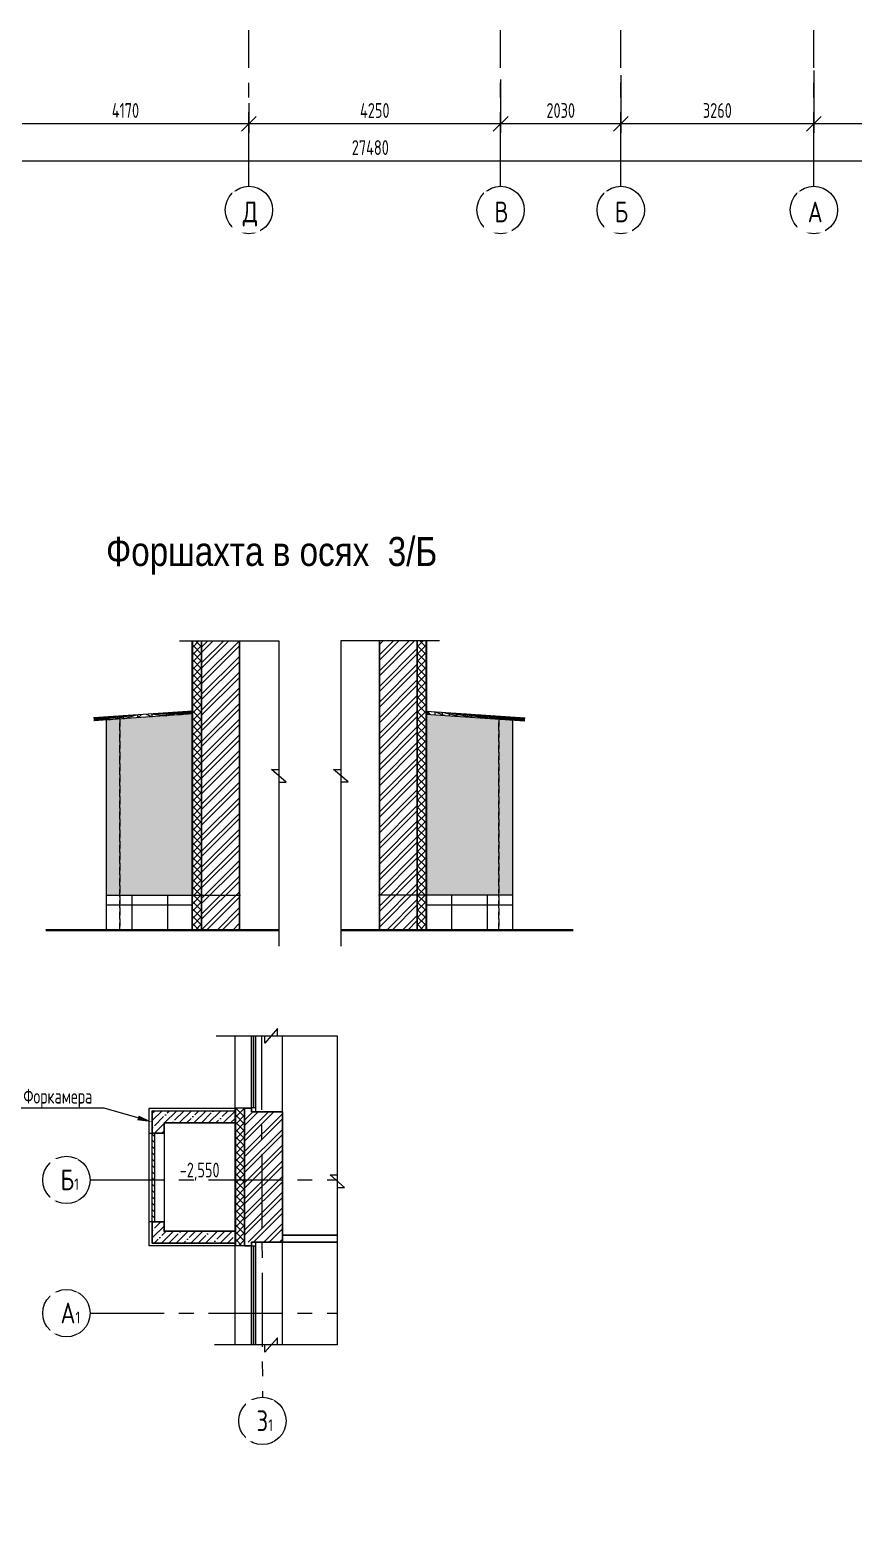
# Model space of a CAD drawing. Header units: millimetres. Extents: x -136099598 to 9192475, y 0 to 779331.
# Drawn here: x -50324 to -36411, y 255206 to 280576 of the extents above; entities that cross this region are included whole.
import ezdxf
from ezdxf import colors
from ezdxf.entities.mleader import LeaderData, LeaderLine
from ezdxf.math import Vec2, Vec3

# ---------------------------------------------------------------- set-up
doc = ezdxf.new("R2010")
doc.units = ezdxf.units.MM
doc.header["$MEASUREMENT"] = 0
doc.linetypes.add('01_base$0$DASHED2', pattern=[0.375, 0.25, -0.125])
doc.linetypes.add('CENTER', pattern=[2, 1.25, -0.25, 0.25, -0.25])
doc.layers.get('0').update_dxf_attribs({"color": 250, "lineweight": 9})
doc.layers.get('Defpoints').update_dxf_attribs({"color": 8})
for name, color, linetype, lineweight in [('_0', 250, 'Continuous', 9), ('_Фасад', 7, 'Continuous', 9), ('АР_МосжилНии_Стены', 202, 'Continuous', 30), ('АР_Навесной фасад', 5, 'Continuous', 5), ('АР_Оси', 193, 'Continuous', 9), ('АР_Оси размеры', 164, 'Continuous', 9), ('АР_Отметки', 250, 'Continuous', 15), ('АР_Перегородки газоблок', 174, 'Continuous', 30), ('АР_Сущ Несущая стена', 202, 'Continuous', 30), ('АР_Утеплитель', 250, 'Continuous', 9), ('АР_Штриховка кирпич', 250, 'Continuous', 9), ('АР_Штриховка монолит', 250, 'Continuous', 9), ('пунктир', 251, 'Continuous', 13), ('фасады', 7, 'Continuous', 9)]:
    doc.layers.add(name, color=color, linetype=linetype, lineweight=lineweight)
doc.layers.add('RAL 7016', color=7, linetype='Continuous', lineweight=0, true_color=0x383e42)
doc.layers.add('RAL 90 10', color=7, linetype='Continuous', lineweight=0, true_color=0xf1ece1)
doc.layers.add('АР_новое окно', color=160, linetype='Continuous')
doc.styles.add('Arial', font='ARIALN.TTF')
doc.styles.add('ISOCPEUR', font='isocpeur.ttf', dxfattribs={"width": 0.7})
doc.styles.add('ГОСТ 2.304', font='isocpeur.ttf', dxfattribs={"width": 0.7})
doc.dimstyles.new('СПДС', dxfattribs={"dimscale": 100, "dimtxt": 2.5, "dimasz": 2.5, "dimexe": 1.5, "dimexo": 0, "dimgap": 1, "dimtad": 1, "dimdec": 0, "dimrnd": 1, "dimtxsty": 'ГОСТ 2.304', "dimblk": 'OBLIQUE', "dimcen": 2.5, "dimdle": 1.5, "dimadec": 0, "dimazin": 2, "dimtfac": 0.75, "dimtdec": 0, "dimtmove": 1, "dimatfit": 3, "dimfxl": 1, "dimtolj": 1, "dimarcsym": 1})
pattern_1 = [(90, (0, 0), (-600, 1.13686837721616e-13), []), (180, (0, 0), (-1.70530256582424e-13, -600), [])]

# ---------------------------------------------------------------- blocks, each defined once
blk = doc.blocks.new('_Oblique')
at = {"color": 0, "linetype": 'ByBlock', "lineweight": -2}
blk.add_line((-0.5, -0.5), (0.5, 0.5), dxfattribs=at)
blk = doc.blocks.new('*D326')
at = {"layer": 'Defpoints', "color": 0, "ltscale": 100, "transparency": 16777216}
for p in [(-30837.72725063562, 280426.0702547519), (-37087.72725063562, 279891.0155643389), (-37087.72725063562, 278992.3558103014)]:
    blk.add_point(p, dxfattribs=at)
at = {"layer": 'АР_Оси размеры', "color": 0, "lineweight": -2, "ltscale": 100, "transparency": 16777216}
for p, q in [((-30837.72725063562, 280426.0702547519), (-30837.72725063562, 278842.3558103014)), ((-37087.72725063562, 279891.0155643389), (-37087.72725063562, 278842.3558103014)), ((-30687.72725063562, 278992.3558103014), (-37237.72725063562, 278992.3558103014))]:
    blk.add_line(p, q, dxfattribs=at)
at = {"layer": 'АР_Оси размеры', "color": 0, "lineweight": -2, "ltscale": 100, "transparency": 16777216, "xscale": 250, "yscale": 250, "zscale": 250, "rotation": 180}
blk.add_blockref('_Oblique', (-37087.72725063562, 278992.3558103014), dxfattribs=at)
at = {"layer": 'АР_Оси размеры', "color": 0, "lineweight": -2, "ltscale": 100, "transparency": 16777216, "xscale": 250, "yscale": 250, "zscale": 250}
blk.add_blockref('_Oblique', (-30837.72725063562, 278992.3558103014), dxfattribs=at)
at = {"layer": 'АР_Оси размеры', "color": 0, "ltscale": 100, "transparency": 16777216, "insert": (-33962.72725063562, 279217.3558103014), "char_height": 250, "attachment_point": 5, "style": 'ГОСТ 2.304'}
blk.add_mtext('\\A1;6250', dxfattribs=at)
blk = doc.blocks.new('*D327')
at = {"layer": 'Defpoints', "color": 0, "ltscale": 100, "transparency": 16777216}
for p in [(-37087.72725063562, 279891.0155643389), (-40347.72725063562, 279813.7731570292), (-40347.72725063562, 278992.3558103018)]:
    blk.add_point(p, dxfattribs=at)
at = {"layer": 'АР_Оси размеры', "color": 0, "lineweight": -2, "ltscale": 100, "transparency": 16777216}
for p, q in [((-37087.72725063562, 279891.0155643389), (-37087.72725063562, 278842.3558103018)), ((-40347.72725063562, 279813.7731570292), (-40347.72725063562, 278842.3558103018)), ((-36937.72725063562, 278992.3558103018), (-40497.72725063562, 278992.3558103018))]:
    blk.add_line(p, q, dxfattribs=at)
at = {"layer": 'АР_Оси размеры', "color": 0, "lineweight": -2, "ltscale": 100, "transparency": 16777216, "xscale": 250, "yscale": 250, "zscale": 250, "rotation": 180}
blk.add_blockref('_Oblique', (-40347.72725063562, 278992.3558103018), dxfattribs=at)
at = {"layer": 'АР_Оси размеры', "color": 0, "lineweight": -2, "ltscale": 100, "transparency": 16777216, "xscale": 250, "yscale": 250, "zscale": 250}
blk.add_blockref('_Oblique', (-37087.72725063562, 278992.3558103018), dxfattribs=at)
at = {"layer": 'АР_Оси размеры', "color": 0, "ltscale": 100, "transparency": 16777216, "insert": (-38717.72725063562, 279217.3558103018), "char_height": 250, "attachment_point": 5, "style": 'ГОСТ 2.304'}
blk.add_mtext('\\A1;3260', dxfattribs=at)
blk = doc.blocks.new('*D328')
at = {"layer": 'Defpoints', "color": 0, "ltscale": 100, "transparency": 16777216}
for p in [(-42377.72725063562, 279740.2209328614), (-40347.72725063562, 279813.7731570292), (-42377.72725063562, 278992.3558103023)]:
    blk.add_point(p, dxfattribs=at)
at = {"layer": 'АР_Оси размеры', "color": 0, "lineweight": -2, "ltscale": 100, "transparency": 16777216}
for p, q in [((-42377.72725063562, 279740.2209328614), (-42377.72725063562, 278842.3558103023)), ((-40347.72725063562, 279813.7731570292), (-40347.72725063562, 278842.3558103023)), ((-40197.72725063562, 278992.3558103023), (-42527.72725063562, 278992.3558103023))]:
    blk.add_line(p, q, dxfattribs=at)
at = {"layer": 'АР_Оси размеры', "color": 0, "lineweight": -2, "ltscale": 100, "transparency": 16777216, "xscale": 250, "yscale": 250, "zscale": 250, "rotation": 180}
blk.add_blockref('_Oblique', (-42377.72725063562, 278992.3558103023), dxfattribs=at)
at = {"layer": 'АР_Оси размеры', "color": 0, "lineweight": -2, "ltscale": 100, "transparency": 16777216, "xscale": 250, "yscale": 250, "zscale": 250}
blk.add_blockref('_Oblique', (-40347.72725063562, 278992.3558103023), dxfattribs=at)
at = {"layer": 'АР_Оси размеры', "color": 0, "ltscale": 100, "transparency": 16777216, "insert": (-41362.72725063562, 279217.3558103023), "char_height": 250, "attachment_point": 5, "style": 'ГОСТ 2.304'}
blk.add_mtext('\\A1;2030', dxfattribs=at)
blk = doc.blocks.new('*D329')
at = {"layer": 'Defpoints', "color": 0, "ltscale": 100, "transparency": 16777216}
for p in [(-42377.72725063562, 279740.2209328614), (-46627.72725063562, 279342.1909824569), (-46627.72725063562, 278992.3558103028)]:
    blk.add_point(p, dxfattribs=at)
at = {"layer": 'АР_Оси размеры', "color": 0, "lineweight": -2, "ltscale": 100, "transparency": 16777216}
for p, q in [((-42377.72725063562, 279740.2209328614), (-42377.72725063562, 278842.3558103028)), ((-46627.72725063562, 279342.1909824569), (-46627.72725063562, 278842.3558103028)), ((-42227.72725063562, 278992.3558103028), (-46777.72725063562, 278992.3558103028))]:
    blk.add_line(p, q, dxfattribs=at)
at = {"layer": 'АР_Оси размеры', "color": 0, "lineweight": -2, "ltscale": 100, "transparency": 16777216, "xscale": 250, "yscale": 250, "zscale": 250, "rotation": 180}
blk.add_blockref('_Oblique', (-46627.72725063562, 278992.3558103028), dxfattribs=at)
at = {"layer": 'АР_Оси размеры', "color": 0, "lineweight": -2, "ltscale": 100, "transparency": 16777216, "xscale": 250, "yscale": 250, "zscale": 250}
blk.add_blockref('_Oblique', (-42377.72725063562, 278992.3558103028), dxfattribs=at)
at = {"layer": 'АР_Оси размеры', "color": 0, "ltscale": 100, "transparency": 16777216, "insert": (-44502.72725063562, 279217.3558103028), "char_height": 250, "attachment_point": 5, "style": 'ГОСТ 2.304'}
blk.add_mtext('\\A1;4250', dxfattribs=at)
blk = doc.blocks.new('*D330')
at = {"layer": 'Defpoints', "color": 0, "ltscale": 100, "transparency": 16777216}
for p in [(-50797.72725063562, 279810.1792710588), (-46627.72725063562, 279342.1909824569), (-50797.72725063562, 278992.3558103032)]:
    blk.add_point(p, dxfattribs=at)
at = {"layer": 'АР_Оси размеры', "color": 0, "lineweight": -2, "ltscale": 100, "transparency": 16777216}
for p, q in [((-50797.72725063562, 279810.1792710588), (-50797.72725063562, 278842.3558103032)), ((-46627.72725063562, 279342.1909824569), (-46627.72725063562, 278842.3558103032)), ((-46477.72725063562, 278992.3558103032), (-50947.72725063562, 278992.3558103032))]:
    blk.add_line(p, q, dxfattribs=at)
at = {"layer": 'АР_Оси размеры', "color": 0, "lineweight": -2, "ltscale": 100, "transparency": 16777216, "xscale": 250, "yscale": 250, "zscale": 250, "rotation": 180}
blk.add_blockref('_Oblique', (-50797.72725063562, 278992.3558103032), dxfattribs=at)
at = {"layer": 'АР_Оси размеры', "color": 0, "lineweight": -2, "ltscale": 100, "transparency": 16777216, "xscale": 250, "yscale": 250, "zscale": 250}
blk.add_blockref('_Oblique', (-46627.72725063562, 278992.3558103032), dxfattribs=at)
at = {"layer": 'АР_Оси размеры', "color": 0, "ltscale": 100, "transparency": 16777216, "insert": (-48712.72725063562, 279217.3558103032), "char_height": 250, "attachment_point": 5, "style": 'ГОСТ 2.304'}
blk.add_mtext('\\A1;4170', dxfattribs=at)
blk = doc.blocks.new('*D347')
at = {"layer": 'Defpoints', "color": 0, "ltscale": 100, "transparency": 16777216}
for p in [(-58317.72725063562, 278842.3558103042), (-30837.72725063562, 278986.1871744088), (-30837.72725063562, 278365.6247463241)]:
    blk.add_point(p, dxfattribs=at)
at = {"layer": 'АР_Оси размеры', "color": 0, "lineweight": -2, "ltscale": 100, "transparency": 16777216}
for p, q in [((-58317.72725063562, 278842.3558103042), (-58317.72725063562, 278215.6247463241)), ((-30837.72725063562, 278986.1871744088), (-30837.72725063562, 278215.6247463241)), ((-58467.72725063562, 278365.6247463241), (-30687.72725063562, 278365.6247463241))]:
    blk.add_line(p, q, dxfattribs=at)
at = {"layer": 'АР_Оси размеры', "color": 0, "lineweight": -2, "ltscale": 100, "transparency": 16777216, "xscale": 250, "yscale": 250, "zscale": 250, "rotation": 180}
blk.add_blockref('_Oblique', (-58317.72725063562, 278365.6247463241), dxfattribs=at)
at = {"layer": 'АР_Оси размеры', "color": 0, "lineweight": -2, "ltscale": 100, "transparency": 16777216, "xscale": 250, "yscale": 250, "zscale": 250}
blk.add_blockref('_Oblique', (-30837.72725063562, 278365.6247463241), dxfattribs=at)
at = {"layer": 'АР_Оси размеры', "color": 0, "ltscale": 100, "transparency": 16777216, "insert": (-44577.72725063562, 278590.6247463241), "char_height": 250, "attachment_point": 5, "style": 'ГОСТ 2.304'}
blk.add_mtext('\\A1;27480', dxfattribs=at)
blk = doc.blocks.new('_DotSmall')
at = {"color": 0, "linetype": 'ByBlock', "const_width": 0.5}
blk.add_lwpolyline([(-0.0625, 0, 1), (0.0625, 0, 1)], format="xyb", close=True, dxfattribs=at)

msp = doc.modelspace()

# ---------------------------------------------------------------- hatches: boundary and pattern name
at = {"layer": 'RAL 7016', "ltscale": 100, "true_color": 0x000000, "transparency": 33554687}
h = msp.add_hatch(dxfattribs=at)
h.set_pattern_fill('ANSI32', color=18, scale=400, angle=45)
h.set_pattern_definition([(90, (8363925859.676075, 936316063.1594977), (-150, 0), []), (90, (8363925909.676075, 936316113.1594976), (-150, 0), [])])
h.paths.add_polyline_path([(-47577.96207852136, 269072.8980958609), (-49247.52523517527, 268959.7259657096), (-49246.48836034509, 268909.6815106519), (-47577.43293021662, 269022.81922432)])
h = msp.add_hatch(dxfattribs=at)
h.set_pattern_fill('ANSI32', color=18, scale=400, angle=45)
h.set_pattern_definition([(90, (8363923954.98949, 936316062.527486), (-150, 0), []), (90, (8363924004.98949, 936316112.5274858), (-150, 0), [])])
h.paths.add_polyline_path([(-43635.16311083524, 269072.2660841148), (-41965.59995418134, 268959.0939539635), (-41966.63682901151, 268909.0494989059), (-43635.69225913999, 269022.1872125739)])
at = {"layer": 'RAL 90 10', "ltscale": 100, "transparency": 33554687}
h = msp.add_hatch(color=256, dxfattribs=at)
h.dxf.hatch_style = 1
h.paths.add_polyline_path([(-47587.41811365751, 269022.1423739262), (-49038.98821542637, 268923.7470063558), (-49037.25895650248, 265962.1940061495), (-47587.41811365751, 265961.6820717427)])
h = msp.add_hatch(color=256, dxfattribs=at)
h.dxf.hatch_style = 1
h.paths.add_polyline_path([(-43617.55892295364, 269020.9580357831), (-42175.67226175204, 268923.2190648226), (-42175.41257392934, 265962.1244046942), (-43625.16311083524, 265961.6820717427)])
at = {"layer": 'АР_Утеплитель', "ltscale": 100}
h = msp.add_hatch(dxfattribs=at)
h.set_pattern_fill('ANSI37', color=256, scale=700)
h.set_pattern_definition([(45, (-1023467.389892467, 301166.3215157739), (-61.87184335382291, 61.87184335382291), []), (135, (-1023467.389892467, 301166.3215157739), (-61.87184335382291, -61.8718433538229), [])])
h.paths.add_polyline_path([(-47427.41811365797, 265739.1766042225), (-47577.41811365739, 265739.1766042225), (-47577.41811365739, 265374.1766042268), (-47427.41811365815, 265374.1766042259)])
h.paths.add_polyline_path([(-47427.41811365704, 267089.1766042225), (-47577.41811365762, 267089.1766042225), (-47577.41811365751, 265739.1766042225), (-47427.4181136578, 265739.1766042225)])
h.paths.add_polyline_path([(-47577.41811365762, 267089.1766042225), (-47427.41811365687, 267089.1766042225), (-47427.41811365681, 270258.9179976517), (-47577.41811365762, 270258.9179976517)])
h = msp.add_hatch(dxfattribs=at)
h.set_pattern_fill('ANSI37', color=256, scale=700)
h.set_pattern_definition([(45, (-1025372.620443629, 301166.3215157739), (-61.87184335382291, 61.87184335382291), []), (135, (-1025372.620443629, 301166.3215157739), (-61.87184335382291, -61.8718433538229), [])])
h.paths.add_polyline_path([(-43785.16311083478, 265739.1766042225), (-43635.16311083536, 265739.1766042225), (-43635.16311083536, 265374.1766042268), (-43785.1631108346, 265374.1766042259)])
h.paths.add_polyline_path([(-43785.16311083571, 267089.1766042225), (-43635.16311083513, 267089.1766042225), (-43635.16311083524, 265739.1766042225), (-43785.16311083495, 265739.1766042225)])
h.paths.add_polyline_path([(-43635.16311083513, 267089.1766042225), (-43785.16311083589, 267089.1766042225), (-43785.16311083594, 270258.9179976517), (-43635.16311083513, 270258.9179976517)])
h = msp.add_hatch(dxfattribs=at)
h.set_pattern_fill('ANSI37', color=256, scale=700)
h.set_pattern_definition([(45, (-1022741.428339399, 295828.8626370328), (-61.87184335382291, 61.87184335382291), []), (135, (-1022741.428339399, 295828.8626370328), (-61.87184335382291, -61.8718433538229), [])])
h.paths.add_polyline_path([(-46701.45656059028, 260401.7177254814), (-46851.45656058969, 260401.7177254814), (-46851.45656058969, 260036.7177254857), (-46701.45656059045, 260036.7177254847)])
h.paths.add_polyline_path([(-46701.45656058934, 261751.7177254814), (-46851.45656058993, 261751.7177254814), (-46851.45656058981, 260401.7177254814), (-46701.4565605901, 260401.7177254814)])
h.paths.add_polyline_path([(-46851.45656058993, 261751.7177254814), (-46701.45656058917, 261751.7177254814), (-46701.45656058911, 262366.7177254853), (-46851.45656058993, 262366.7177254853)])
at = {"layer": 'АР_Штриховка кирпич', "ltscale": 100}
h = msp.add_hatch(dxfattribs=at)
h.set_pattern_fill('ANSI32', color=256, scale=500)
h.set_pattern_definition([(45, (-998353.8994111707, 342761.2855151072), (-132.5825214724777, 132.5825214724777), []), (45, (-998265.5110636707, 342761.2855151072), (-132.5825214724777, 132.5825214724777), [])])
h.paths.add_polyline_path([(-46787.41506394953, 270258.9179976517), (-47427.41506394953, 270258.9179976517), (-47427.42116336431, 265374.1766042263), (-46787.42116336443, 265374.1766042263)])
h = msp.add_hatch(dxfattribs=at)
h.set_pattern_fill('ANSI32', color=256, scale=500)
h.set_pattern_definition([(45, (-1000259.129962333, 342761.2855151072), (-132.5825214724777, 132.5825214724777), []), (45, (-1000170.741614833, 342761.2855151072), (-132.5825214724777, 132.5825214724777), [])])
h.paths.add_polyline_path([(-44425.16616054322, 270258.9179976517), (-43785.16616054322, 270258.9179976517), (-43785.16006112844, 265374.1766042263), (-44425.16006112832, 265374.1766042263)])
h = msp.add_hatch(dxfattribs=at)
h.set_pattern_fill('ANSI32', color=256, scale=500)
h.set_pattern_definition([(45, (-997627.9378581031, 337423.8266363661), (-132.5825214724777, 132.5825214724777), []), (45, (-997539.5495106031, 337423.8266363661), (-132.5825214724777, 132.5825214724777), [])])
h.paths.add_polyline_path([(-46061.45351088184, 262301.7177254814), (-46701.45351088184, 262301.7177254814), (-46701.45961029662, 260101.7177254814), (-46061.45961029673, 260101.7177254814)])
h = msp.add_hatch(dxfattribs=at)
h.set_pattern_fill('ANSI31', color=256, scale=600, angle=-90.00000000000001)
h.set_pattern_definition([(315, (-162536.7573984783, 90989.50177575182), (53.03300858899107, 53.03300858899106), [])])
h.paths.add_polyline_path([(-48224.12183982806, 261944.5258067274), (-48224.12183982806, 260443.0467145848), (-48261.45723493511, 260443.0467145848), (-48261.45723493511, 261944.5258067274)])
at = {"layer": 'АР_Штриховка монолит', "ltscale": 100}
h = msp.add_hatch(dxfattribs=at)
h.set_pattern_fill('ANSI35', color=256, scale=700)
h.set_pattern_definition([(45, (165852.5797197659, 172601.0352671288), (-123.7436867076458, 123.7436867076458), []), (45, (165976.3234062659, 172601.0352671288), (-123.7436867076458, 123.7436867076458), [218.75, -43.75, 0, -43.75])])
h.paths.add_polyline_path([(-48061.60537706377, 260443.0467145848), (-48262.2661628557, 260443.0467145848), (-48262.26616285575, 261944.5258067274), (-48061.45685077363, 261944.5258067274), (-48061.43980598284, 262116.8346757267), (-46861.46104182777, 262116.850095841), (-46861.43508977044, 262316.7532882107), (-48261.44617559374, 262316.8172258924), (-48261.62417074884, 260086.8238667136), (-46861.4523938199, 260086.7466661417), (-46861.44616115719, 260286.7377641909), (-48061.6208291291, 260286.8389950526)])
at = {"layer": 'фасады', "lineweight": 0, "ltscale": 5, "true_color": 0x636466}
h = msp.add_hatch(dxfattribs=at)
h.set_pattern_fill('ANSI37', color=251, scale=4800, angle=44.99999999999999)
h.set_pattern_definition(pattern_1)
h.paths.add_polyline_path([(-47587.41811365751, 265961.6791336192), (-49037.25895650248, 265962.1940061495), (-49036.90487240534, 265374.1766042263), (-47587.41811365751, 265374.1766042262)])
h = msp.add_hatch(dxfattribs=at)
h.set_pattern_fill('ANSI37', color=251, scale=4800, angle=44.99999999999999)
h.set_pattern_definition(pattern_1)
h.paths.add_polyline_path([(-42175.41257392934, 265962.1244046942), (-43625.16311083524, 265961.6820717427), (-43625.19691920736, 265373.7343620714), (-42175.71016045952, 265374.1766042263)])

# ---------------------------------------------------------------- linework, layer by layer
at = {"layer": '_0', "ltscale": 100}
msp.add_line((-48061.45369651224, 261944.5258067274), (-48061.45369651224, 260443.0467145848), dxfattribs=at)
for points in [[(-48061.45369651224, 260443.0467145848), (-48311.4536965123, 260443.0467145848), (-48311.4536965123, 261944.5258067274), (-48061.45369651224, 261944.5258067274)], [(-48311.4536965123, 261944.5258067274), (-48061.45369651224, 261944.5258067274)], [(-48061.45369651224, 260443.0467145848), (-48261.58841897131, 260443.0467145848)]]:
    msp.add_lwpolyline(points, dxfattribs=at)
msp.add_lwpolyline([(-48224.12183982806, 261944.5258067274), (-48224.12183982806, 260443.0467145848), (-48261.45723493511, 260443.0467145848), (-48261.45723493511, 261944.5258067274)], close=True, dxfattribs=at)
at = {"layer": '_Фасад', "lineweight": 0}
for p, q in [((-47577.41811365751, 269072.9349687771), (-49249.86987414594, 268959.5670332453)), ((-47574.03659985666, 269023.0494461837), (-49246.48836034509, 268909.6815106519)), ((-49039.01722426003, 268973.4279402975), (-49036.91612498433, 265375.0559569327, -0.1413613058934813)), ((-47577.96207852157, 265374.1766042265, -0.1413613058934813), (-47577.41811365751, 269072.9349687771)), ((-43639.08858949994, 269022.4174344377, -0.1413613058934813), (-41966.63682901151, 268909.0494989059, -0.1413613058934813)), ((-43634.61914597118, 265374.1766042265, -0.1413613058934813), (-43635.7070756991, 269072.3029570311, -0.1413613058934813)), ((-43635.7070756991, 269072.3029570311, -0.1413613058934813), (-41963.25531521067, 268958.9350214993, -0.1413613058934813)), ((-42174.10796509658, 268972.7959285515, -0.1413613058934813), (-42175.66509950842, 265382.9078032593, -0.1413613058934813))]:
    msp.add_line(p, q, dxfattribs=at)
at = {"layer": 'АР_МосжилНии_Стены', "ltscale": 100}
for points in [[(-48261.45723531672, 261944.5214385429), (-48061.45369651224, 261944.5258067274)], [(-48061.45369651224, 260443.0467145848), (-48261.58841897131, 260443.0467145848)]]:
    msp.add_lwpolyline(points, dxfattribs=at)
at = {"layer": 'АР_Навесной фасад', "ltscale": 100}
for p, q in [((-47587.41811365751, 265374.1766042263), (-47587.41811365751, 270254.1055775639)), ((-47577.41811365751, 265989.1766042225), (-47577.41811365751, 270258.9179976517)), ((-43635.16311083524, 265989.1766042225), (-43635.16311083524, 270258.9179976517)), ((-43625.16311083524, 265374.1766042263), (-43625.16311083524, 270254.1055775639)), ((-46861.45656058987, 260166.8632949523), (-46861.45656058998, 263585.4402790628)), ((-46851.45656058993, 260166.8632949523), (-46851.45656058993, 262366.7177254853)), ((-46861.45656058975, 260651.7177254814), (-46861.45656058981, 261751.7177254814)), ((-46851.45656058981, 260651.7177254814), (-46851.45656058987, 261751.7177254814)), ((-46861.45656058958, 258364.2281070878), (-46861.45656058969, 260281.8484035266)), ((-46851.45656058969, 260036.7177254852), (-46851.45656058981, 260281.8484035266))]:
    msp.add_line(p, q, dxfattribs=at)
for points in [[(-46701.45656059097, 262366.7177254853), (-46861.45656058981, 262366.7177254853)], [(-46701.45656059039, 260036.7177254852), (-46861.45656058969, 260036.7177254852)]]:
    msp.add_lwpolyline(points, dxfattribs=at)
at = {"layer": 'АР_новое окно'}
for p, q in [((-46582.54274085697, 262301.7177254853), (-46582.54274085697, 263585.4402790628)), ((-46582.54274085697, 263585.4402790628), (-46582.54274085697, 262301.7177254853)), ((-46547.54274085697, 262371.7177254853), (-46547.54274085691, 263585.4402790628)), ((-46512.54274085697, 262301.7177254853), (-46512.54274085697, 263585.4402790628)), ((-46061.45656058905, 262301.7177254814), (-46061.45655168043, 263585.4402790628)), ((-46512.54274085697, 262371.7177254853), (-46582.54274085697, 262371.7177254853)), ((-46582.54274085697, 258364.2281070878), (-46582.54274085697, 260101.7177254852)), ((-46582.54274085697, 260101.7177254852), (-46582.54274085697, 258364.2281070878)), ((-46512.54274085697, 258364.2281070878), (-46512.54274085697, 260101.7177254852)), ((-46061.45656058917, 258364.2281070878), (-46061.45656058934, 260101.7177254814)), ((-46512.54274085697, 260031.7177254852), (-46582.54274085697, 260031.7177254852)), ((-46547.54274085685, 258364.2281070878), (-46547.54274085679, 260031.7177254852))]:
    msp.add_line(p, q, dxfattribs=at)
at = {"layer": 'АР_новое окно', "lineweight": 20}
for p, q in [((-46512.54274085697, 262301.7177254853), (-46582.54274085697, 262301.7177254853)), ((-46512.54274085697, 260101.7177254852), (-46582.54274085697, 260101.7177254852))]:
    msp.add_line(p, q, dxfattribs=at)
at = {"layer": 'АР_Оси', "color": 6, "linetype": 'CENTER', "ltscale": 1000}
for p, q in [((-46627.72725063559, 277936.6247463238), (-46627.72725063562, 280576.3747463239)), ((-42377.72725063559, 277936.6247463238), (-42377.72725063557, 280576.3747463239)), ((-40347.72725063559, 277936.6247463238), (-40347.72725063557, 280576.3747463239)), ((-37087.72725063559, 277936.6247463238), (-37087.72725063557, 280576.3747463239)), ((-49309.06113947512, 261151.7177254814), (-45135.29352234906, 261151.7177254813)), ((-49309.06113947512, 258901.7177254814), (-45135.29352234906, 258901.7177254813))]:
    msp.add_line(p, q, dxfattribs=at)
at = {"layer": 'АР_Оси', "color": 6}
for centre in [(-46627.72725063559, 277536.6247463239), (-42377.72725063559, 277536.6247463239), (-40347.72725063559, 277536.6247463239), (-37087.72725063559, 277536.6247463239), (-49709.06113947488, 261151.7177254814), (-49709.061139475, 258901.7177254814), (-46399.77563275045, 257081.688648609)]:
    msp.add_circle(centre, 400, dxfattribs=at)
at = {"layer": 'АР_Перегородки газоблок', "ltscale": 100}
for points in [[(-46061.45656058934, 260221.7177254814), (-45135.29352234906, 260221.7177254814)], [(-46061.45656058934, 260101.7177254814), (-45135.29352234906, 260101.7177254813)]]:
    msp.add_lwpolyline(points, dxfattribs=at)
at = {"layer": 'АР_Сущ Несущая стена', "ltscale": 100}
for p, q in [((-47427.41811365704, 265374.1766042225), (-47427.41811365681, 270258.9179976517)), ((-46787.41811365704, 265374.1766042263), (-46787.41811365704, 270258.9179976517)), ((-44425.16311083571, 265374.1766042263), (-44425.16311083571, 270258.9179976517)), ((-43785.16311083571, 265374.1766042225), (-43785.16311083594, 270258.9179976517)), ((-46701.45656058934, 260036.7177254814), (-46701.45656058911, 262366.7177254814)), ((-46582.54274085743, 262366.7177254814), (-46701.45656058923, 262366.7177254814)), ((-46582.54274085743, 262301.7177254814), (-46582.54274085743, 262366.7177254814)), ((-46582.54274085743, 262301.7177254814), (-46061.45656058929, 262301.7177254814)), ((-46582.54274085743, 262301.7177254814), (-46061.45656058923, 262301.7177254814)), ((-46061.45656058934, 260101.7177254814), (-46061.45656058923, 262301.7177254814)), ((-46582.54274085767, 260101.7177254814), (-46061.45656058934, 260101.7177254814)), ((-46582.54274085767, 260101.7177254814), (-46061.45656058934, 260101.7177254814)), ((-46582.54274085767, 260036.7177254814), (-46582.54274085767, 260101.7177254814)), ((-46582.54274085836, 260036.7177254814), (-46701.45656059016, 260036.7177254814))]:
    msp.add_line(p, q, dxfattribs=at)
at = {"layer": 'АР_Сущ Несущая стена', "color": 4, "lineweight": 15, "ltscale": 100}
for p, q in [((-46582.54274085743, 262301.7177254814), (-46582.54274085749, 263585.4402790628)), ((-46582.54274085755, 258364.2281070878), (-46582.54274085767, 260101.7177254814))]:
    msp.add_line(p, q, dxfattribs=at)
at = {"layer": 'АР_Сущ Несущая стена', "ltscale": 100}
for points in [[(-48261.45723493511, 261944.5258067274), (-48261.42470477431, 262316.8527888506), (-46861.45656058981, 262316.7177252526)], [(-48061.44428702965, 262116.8439559019), (-48061.45894553108, 261944.5258067274)], [(-46861.45656032223, 262116.8491866158), (-48061.44428748844, 262116.8355849519)], [(-46861.45702498136, 260086.7177252525), (-48261.61953958738, 260086.8528076027), (-48261.58841897131, 260443.0467145848)], [(-48061.58667109892, 260443.0467145848), (-48061.59995943154, 260286.8355983829), (-46861.45656063102, 260286.7411600368)]]:
    msp.add_lwpolyline(points, dxfattribs=at)
at = {"layer": 'АР_Утеплитель', "ltscale": 0.25}
msp.add_lwpolyline([(-46861.46184879096, 260036.7177254852), (-48311.62443471359, 260036.857631652), (-48311.41980918284, 262366.8576124207), (-46861.4517367802, 262366.7177250199)], dxfattribs=at)
at = {"layer": 'пунктир', "linetype": '01_base$0$DASHED2', "ltscale": 500, "elevation": -0.6408064315692907}
for points in [[(-48807.52940997528, 265371.0111462786), (-48807.52375008814, 268939.4369348812), (-48807.52375008814, 268939.4369348812), (-48807.52940997528, 265371.0111462786)], [(-42405.05181451747, 265371.0111462786), (-42405.08205293797, 268939.0249373818), (-42405.08212081176, 268938.5144997921), (-42405.05181451747, 265371.0111462786)]]:
    msp.add_lwpolyline(points, dxfattribs=at)
at = {"layer": 'фасады', "color": 18, "ltscale": 150, "true_color": 0x000000}
for p, q in [((-49037.25895650248, 265962.1940061495, -0.1182957079617684), (-46771.55606504476, 265961.4331443178, -0.1413613058934813)), ((-42175.41257392934, 265962.1244046942, 0.1413984461768786), (-44441.02515944799, 265961.4331443178, -0.1413613058934813))]:
    msp.add_line(p, q, dxfattribs=at)
at = {"layer": 'фасады', "color": 3, "lineweight": 40, "ltscale": 100}
for p, q in [((-50059.07858053104, 265374.1766042263), (-46121.45879909396, 265374.1766042263)), ((-41153.50264396171, 265374.1766042263), (-45074.25828517135, 265374.1766042263))]:
    msp.add_line(p, q, dxfattribs=at)
at = {"layer": 'фасады', "color": 18, "ltscale": 150, "true_color": 0x000000}
for points in [[(-47802.24388203304, 270257.9358711033), (-46121.45879909396, 270257.9358711033), (-46121.45879909396, 265102.862168543)], [(-43410.33734245971, 270257.9358711033), (-45074.25828517135, 270257.9358711033), (-45074.25828517135, 265102.862168543)], [(-46121.45879909396, 267872.5572481356), (-45998.62907414883, 267872.5572481356), (-46244.27945241984, 268086.6194830248), (-46121.45879909396, 268086.6194830248)], [(-45074.25828517135, 267874.3147377488), (-44951.42856022622, 267874.3147377488), (-45197.07893849723, 268086.6194830248), (-45074.25828517135, 268086.6194830248)], [(-46145.94751520499, 263585.4402790628), (-46145.94751520499, 263708.270004008), (-46360.00975009424, 263462.619625737), (-46360.00975009424, 263585.4402790628)], [(-47180.53244261301, 263585.4402790628), (-45135.29352234906, 263585.4402790628), (-45135.29352234906, 258364.2281070878), (-47209.620589809, 258364.2281070878)], [(-45135.29352234906, 261023.5566546582), (-45012.46379740394, 261023.5566546582), (-45258.11417567494, 261237.6188895474), (-45135.29352234906, 261237.6188895474)], [(-46145.94751520499, 258364.2281070878), (-46145.94751520499, 258487.0578320329), (-46360.00975009424, 258241.4074537619), (-46360.00975009424, 258364.2281070878)]]:
    msp.add_lwpolyline(points, dxfattribs=at)

# ---------------------------------------------------------------- texts
at = {"insert": (-49041.19574832078, 271375.9613614178), "char_height": 489.4366717920499, "attachment_point": 7, "style": 'Arial'}
msp.add_mtext('Форшахта в осях  3/Б ', dxfattribs=at)

# ---------------------------------------------------------------- dimensions: what is measured, and where the dimension line sits
at = {"layer": 'АР_Оси размеры', "ltscale": 100}
for base, p1, p2, picture, middle in [((-37087.72725063562, 278992.3558103014), (-30837.72725063562, 280426.0702547519), (-37087.72725063562, 279891.0155643389), '*D326', (-33962.72725063562, 279217.3558103014)), ((-40347.72725063562, 278992.3558103018), (-37087.72725063562, 279891.0155643389), (-40347.72725063562, 279813.7731570292), '*D327', (-38717.72725063562, 279217.3558103018)), ((-50797.72725063562, 278992.3558103032), (-46627.72725063562, 279342.1909824569), (-50797.72725063562, 279810.1792710588), '*D330', (-48712.72725063562, 279217.3558103032)), ((-46627.72725063562, 278992.3558103028), (-42377.72725063562, 279740.2209328614), (-46627.72725063562, 279342.1909824569), '*D329', (-44502.72725063562, 279217.3558103028)), ((-42377.72725063562, 278992.3558103023), (-40347.72725063562, 279813.7731570292), (-42377.72725063562, 279740.2209328614), '*D328', (-41362.72725063562, 279217.3558103023))]:
    dim = msp.add_linear_dim(base=base, p1=p1, p2=p2, angle=180, dimstyle='СПДС', dxfattribs=at)
    dim.commit()
    dim.dimension.update_dxf_attribs({"geometry": picture, "text_midpoint": middle})
dim = msp.add_linear_dim(base=(-30837.72725063562, 278365.6247463241), p1=(-58317.72725063562, 278842.3558103042), p2=(-30837.72725063562, 278986.1871744088), dimstyle='СПДС', dxfattribs=at)
dim.commit()
dim.dimension.update_dxf_attribs({"geometry": '*D347', "text_midpoint": (-44577.72725063562, 278590.6247463241)})

# ---------------------------------------------------------------- leaders
at = {"layer": 'АР_Отметки'}
ml = msp.add_multileader_mtext('Standard', dxfattribs=at)
ml.set_content('-2,550', color=256, style='ISOCPEUR')
ml.set_leader_properties(color=256, linetype='Continuous', lineweight=-1)
ml.set_arrow_properties(name='DOTSMALL')
ml.build(insert=Vec2(0, 0))
ml.multileader.update_dxf_attribs({"has_text_frame": 1, "text_left_attachment_type": 4, "text_right_attachment_type": 4, "dogleg_length": 100, "arrow_head_size": 180})
ctx = ml.context
ctx.base_point, ctx.char_height, ctx.arrow_head_size, ctx.landing_gap_size, ctx.plane_origin = Vec3(-47846.42028023416, 261111.6699691908), 250, 180, 50, Vec3(-46904.80523357107, 259758.0794026191)
ctx.left_attachment, ctx.right_attachment = 4, 4
notes = []
notes.append((ctx, [(0, (0, 0, 0), (0, 0), (1, 0), 1, [])]))
ctx.mtext.insert, ctx.mtext.width, ctx.mtext.defined_height, ctx.mtext.line_spacing_style, ctx.mtext.flow_direction = Vec3(-47796.42028023416, 261445.0033025241), 599.1981900185463, 407.4680353952619, 2, 5
at = {"layer": 'АР_Утеплитель', "color": 18, "ltscale": 0.25, "true_color": 0x000000}
ml = msp.add_multileader_mtext('Standard', dxfattribs=at)
ml.set_content('\\A1;Форкамера', color=(0, 0, 0), style='ISOCPEUR')
ml.set_leader_properties()
ml.build(insert=Vec2(0, 0))
ml.multileader.update_dxf_attribs({"text_left_attachment_type": 6, "text_right_attachment_type": 6, "dogleg_length": 100, "arrow_head_size": 250})
ctx = ml.context
ctx.base_point, ctx.char_height, ctx.arrow_head_size, ctx.landing_gap_size, ctx.plane_origin = Vec3(-50462.52187949792, 262366.6136670155), 250, 250, 25, Vec3(-70087.76743047053, 260338.0688305446)
ctx.left_attachment, ctx.right_attachment = 6, 6
notes.append((ctx, [(0, (1, 1, 0), (-49069.52187949792, 262366.6136670155), (-1, 0), 170.5, [(1, [(-48261.44096985468, 262130.689297789)], 0, [])])]))
ctx.mtext.insert, ctx.mtext.width, ctx.mtext.flow_direction = Vec3(-50437.52187949792, 262691.6136670155), 6210.487407686887, 5
for ctx, leaders in notes:
    for number, flags, end, landing, length, lines in leaders:
        leader = LeaderData()
        leader.index, (leader.has_last_leader_line, leader.has_dogleg_vector, leader.attachment_direction) = number, flags
        leader.last_leader_point, leader.dogleg_vector, leader.dogleg_length = Vec3(end), Vec3(landing), length
        for number, points, colour, breaks in lines:
            line = LeaderLine()
            line.index, line.vertices, line.color, line.breaks = number, Vec3.list(points), colors.encode_raw_color(colour), breaks
            leader.lines.append(line)
        ctx.leaders.append(leader)

# ---------------------------------------------------------------- next in the draw order: texts
at = {"layer": 'АР_Оси', "color": 6, "char_height": 350, "width": 114.6287782881409, "attachment_point": 1, "line_spacing_factor": 1.149209049011902, "style": 'ГОСТ 2.304', "bg_fill": 2}
for s, insert in [('{\\W0.8;Д}', (-46731.22725063559, 277678.6247463239)), ('{\\W0.8;В}', (-42481.22725063559, 277678.6247463239)), ('{\\W0.8;Б}', (-40451.22725063559, 277678.6247463239)), ('{\\W0.8;А}', (-37191.22725063559, 277678.6247463238)), ('{\\W0.8;Б\\H0.57143x;1}', (-49808.88181151418, 261329.4965428472)), ('{\\W0.8;А\\H0.57143x;1}', (-49808.88181151429, 259079.4965428472)), ('{\\W0.8;3\\H0.57143x;1}', (-46499.59630478985, 257259.4674659749))]:
    msp.add_mtext(s, dxfattribs=dict(at, insert=insert))

# ---------------------------------------------------------------- next in the draw order: linework, layer by layer
at = {"layer": 'АР_Оси', "color": 6, "linetype": 'CENTER', "ltscale": 1000}
msp.add_line((-46417.78480798911, 263585.4402790628), (-46399.77563275045, 257481.688648609), dxfattribs=at)

doc.saveas('drawing.dxf')
